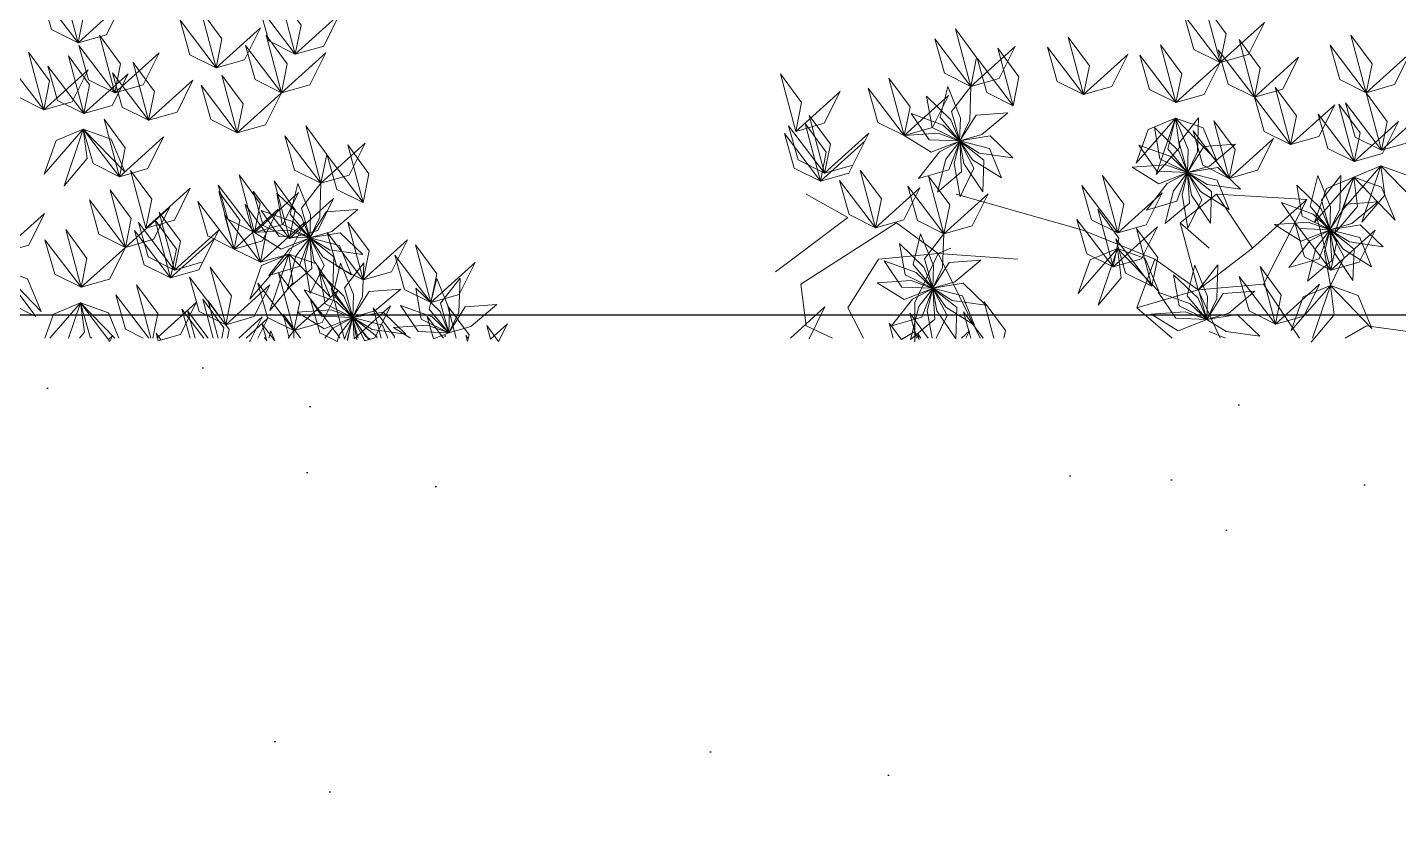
# Model space of a CAD drawing. Header units: inches. Extents: x 4350 to 28384, y -6772 to 993.
# Drawn here: x 15298.2 to 15436.1, y -3622.4 to -3541.9 of the extents above; entities that cross this region are included whole.
import ezdxf

# ---------------------------------------------------------------- set-up
doc = ezdxf.new("R2010")
doc.units = ezdxf.units.IN
doc.header["$MEASUREMENT"] = 0
doc.layers.add('ARREDAMENTO', color=2, linetype='Continuous', lineweight=18)
doc.layers.add('ARREDI_attrezzature', color=7, linetype='Continuous')

# ---------------------------------------------------------------- blocks, each defined once
blk = doc.blocks.new('chioma jacaranda')
at = {"layer": 'ARREDAMENTO'}
for p, q in [((14437.89, -3556.36), (14442.07, -3558.72)), ((14452.98, -3556.36), (14465.7, -3559.99)), ((14475.51, -3559.26), (14479.15, -3556.36)), ((14479.15, -3556.36), (14482.78, -3561.81)), ((14488.24, -3556.9), (14479.15, -3556.36)), ((14482.78, -3561.81), (14488.24, -3556.9)), ((14483.87, -3565.44), (14488.24, -3556.9)), ((14442.07, -3558.72), (14434.8, -3564.17)), ((14446.98, -3559.26), (14437.35, -3565.44)), ((14446.98, -3559.26), (14451.16, -3562.35)), ((14446.98, -3559.26), (14446.98, -3559.26)), ((14475.51, -3559.26), (14477.33, -3565.99)), ((14478.42, -3561.81), (14475.51, -3559.26)), ((14465.7, -3559.99), (14472.97, -3562.9)), ((14451.16, -3562.35), (14445.16, -3562.9)), ((14448.8, -3567.26), (14451.16, -3562.35)), ((14451.16, -3562.35), (14452.43, -3561.81)), ((14455.4, -3570.84), (14451.16, -3562.35)), ((14451.16, -3562.35), (14459.16, -3562.9)), ((14477.33, -3565.99), (14482.78, -3561.81)), ((14445.16, -3562.9), (14442.07, -3567.81)), ((14472.97, -3562.9), (14471.15, -3567.81)), ((14472.97, -3562.9), (14477.33, -3565.99)), ((14437.35, -3565.44), (14437.89, -3569.62)), ((14477.33, -3565.99), (14471.15, -3567.81)), ((14483.87, -3565.44), (14477.33, -3565.99)), ((14477.33, -3565.99), (14479.54, -3570.84)), ((14487.51, -3570.84), (14483.87, -3565.44)), ((14442.07, -3567.81), (14443.64, -3570.84)), ((14448.8, -3570.17), (14448.8, -3567.26)), ((14471.15, -3567.81), (14474.71, -3570.84)), ((14437.89, -3569.62), (14440.54, -3570.84)), ((14447.46, -3570.98), (14448.8, -3570.17)), ((14448.8, -3570.17), (14448.8, -3571.2)), ((14449.24, -3570.98), (14448.8, -3570.17)), ((14478.42, -3570.17), (14480.05, -3570.84)), ((14492.09, -3570.84), (14494.23, -3569.62)), ((14494.23, -3569.62), (14498.41, -3570.17))]:
    blk.add_line(p, q, dxfattribs=at)
at = {"layer": 'ARREDAMENTO', "lineweight": 0}
for points in [[(14364.64, -3541.14), (14365.22, -3538.23), (14363.09, -3535.34), (14364.64, -3541.14)], [(14364.64, -3541.14), (14361.98, -3539.82), (14361.01, -3536.36), (14364.64, -3541.14)], [(14364.64, -3541.14), (14367.49, -3540.33), (14369.09, -3537.12), (14364.64, -3541.14)], [(14386.5, -3542.28), (14383.85, -3540.96), (14382.87, -3537.51), (14386.5, -3542.28)], [(14386.5, -3542.28), (14383.85, -3540.96), (14382.87, -3537.51), (14386.5, -3542.28)], [(14386.5, -3542.28), (14387.09, -3539.37), (14384.96, -3536.48), (14386.5, -3542.28)], [(14386.5, -3542.28), (14387.09, -3539.37), (14384.96, -3536.48), (14386.5, -3542.28)], [(14479.53, -3543.13), (14480.12, -3540.23), (14477.99, -3537.34), (14479.53, -3543.13)], [(14378.53, -3543.66), (14375.88, -3542.34), (14374.9, -3538.88), (14378.53, -3543.66)], [(14378.53, -3543.66), (14379.11, -3540.75), (14376.99, -3537.86), (14378.53, -3543.66)], [(14386.5, -3542.28), (14389.36, -3541.47), (14390.95, -3538.26), (14386.5, -3542.28)], [(14386.5, -3542.28), (14389.36, -3541.47), (14390.95, -3538.26), (14386.5, -3542.28)], [(14479.53, -3543.13), (14476.88, -3541.81), (14475.9, -3538.36), (14479.53, -3543.13)], [(14368.34, -3546.18), (14368.93, -3543.27), (14366.8, -3540.38), (14368.34, -3546.18)], [(14378.53, -3543.66), (14381.38, -3542.85), (14382.98, -3539.64), (14378.53, -3543.66)], [(14385.11, -3546.18), (14385.69, -3543.27), (14383.56, -3540.38), (14385.11, -3546.18)], [(14454.45, -3545.53), (14455.03, -3542.62), (14452.91, -3539.73), (14454.45, -3545.53)], [(14479.53, -3543.13), (14482.39, -3542.33), (14483.98, -3539.11), (14479.53, -3543.13)], [(14494.21, -3546.16), (14494.8, -3543.25), (14492.67, -3540.36), (14494.21, -3546.16)], [(14368.34, -3546.18), (14365.69, -3544.86), (14364.71, -3541.41), (14368.34, -3546.18)], [(14385.11, -3546.18), (14382.45, -3544.85), (14381.48, -3541.4), (14385.11, -3546.18)], [(14454.45, -3545.53), (14451.8, -3544.21), (14450.82, -3540.76), (14454.45, -3545.53)], [(14454.45, -3545.53), (14457.3, -3544.72), (14458.9, -3541.51), (14454.45, -3545.53)], [(14458.7, -3547.47), (14459.28, -3544.57), (14457.16, -3541.68), (14458.7, -3547.47)], [(14465.78, -3546.35), (14463.13, -3545.03), (14462.15, -3541.58), (14465.78, -3546.35)], [(14465.78, -3546.35), (14466.37, -3543.45), (14464.24, -3540.56), (14465.78, -3546.35)], [(14475.08, -3547.15), (14475.67, -3544.25), (14473.54, -3541.36), (14475.08, -3547.15)], [(14482.97, -3546.61), (14483.56, -3543.71), (14481.43, -3540.82), (14482.97, -3546.61)], [(14494.21, -3546.16), (14491.56, -3544.83), (14490.58, -3541.38), (14494.21, -3546.16)], [(14361.19, -3547.88), (14358.54, -3546.56), (14357.56, -3543.11), (14361.19, -3547.88)], [(14361.19, -3547.88), (14361.78, -3544.97), (14359.65, -3542.08), (14361.19, -3547.88)], [(14365.22, -3548.27), (14365.81, -3545.36), (14363.68, -3542.47), (14365.22, -3548.27)], [(14368.34, -3546.18), (14371.2, -3545.37), (14372.8, -3542.16), (14368.34, -3546.18)], [(14371.74, -3548.93), (14372.33, -3546.03), (14370.2, -3543.14), (14371.74, -3548.93)], [(14385.11, -3546.18), (14387.96, -3545.37), (14389.56, -3542.16), (14385.11, -3546.18)], [(14458.7, -3547.47), (14456.04, -3546.15), (14455.07, -3542.7), (14458.7, -3547.47)], [(14465.78, -3546.35), (14468.64, -3545.55), (14470.24, -3542.33), (14465.78, -3546.35)], [(14475.08, -3547.15), (14472.43, -3545.83), (14471.45, -3542.38), (14475.08, -3547.15)], [(14475.08, -3547.15), (14477.93, -3546.34), (14479.53, -3543.13), (14475.08, -3547.15)], [(14482.97, -3546.61), (14480.32, -3545.29), (14479.34, -3541.84), (14482.97, -3546.61)], [(14482.97, -3546.61), (14485.82, -3545.81), (14487.42, -3542.59), (14482.97, -3546.61)], [(14494.21, -3546.16), (14497.06, -3545.35), (14498.66, -3542.14), (14494.21, -3546.16)], [(14361.19, -3547.88), (14364.05, -3547.07), (14365.65, -3543.86), (14361.19, -3547.88)], [(14365.22, -3548.27), (14362.57, -3546.95), (14361.59, -3543.5), (14365.22, -3548.27)], [(14365.22, -3548.27), (14368.08, -3547.46), (14369.68, -3544.25), (14365.22, -3548.27)], [(14371.74, -3548.93), (14369.09, -3547.61), (14368.11, -3544.16), (14371.74, -3548.93)], [(14380.65, -3550.19), (14381.24, -3547.29), (14379.11, -3544.4), (14380.65, -3550.19)], [(14436.85, -3550.05), (14437.43, -3547.14), (14435.3, -3544.25), (14436.85, -3550.05)], [(14371.74, -3548.93), (14374.6, -3548.13), (14376.2, -3544.91), (14371.74, -3548.93)], [(14380.65, -3550.19), (14378, -3548.87), (14377.02, -3545.42), (14380.65, -3550.19)], [(14447.75, -3550.48), (14445.1, -3549.16), (14444.12, -3545.71), (14447.75, -3550.48)], [(14447.75, -3550.48), (14448.34, -3547.58), (14446.21, -3544.69), (14447.75, -3550.48)], [(14452.12, -3545.55), (14453.4, -3548.71), (14453.32, -3551.02), (14451.36, -3548.64), (14452.12, -3545.55)], [(14454.45, -3545.53), (14454.33, -3548.94), (14453.33, -3551.01), (14452.5, -3548.04), (14454.45, -3545.53)], [(14486.6, -3551.39), (14487.19, -3548.48), (14485.06, -3545.59), (14486.6, -3551.39)], [(14380.65, -3550.19), (14383.51, -3549.39), (14385.11, -3546.18), (14380.65, -3550.19)], [(14436.85, -3550.05), (14439.7, -3549.24), (14441.3, -3546.03), (14436.85, -3550.05)], [(14447.75, -3550.48), (14450.6, -3549.67), (14452.2, -3546.46), (14447.75, -3550.48)], [(14450, -3546.51), (14452.45, -3548.88), (14453.32, -3551.02), (14450.56, -3549.65), (14450, -3546.51)], [(14486.6, -3551.39), (14483.95, -3550.07), (14482.97, -3546.61), (14486.6, -3551.39)], [(14495.75, -3551.95), (14493.1, -3550.63), (14492.12, -3547.18), (14495.75, -3551.95)], [(14495.75, -3551.95), (14496.34, -3549.05), (14494.21, -3546.16), (14495.75, -3551.95)], [(14439.73, -3554.25), (14440.32, -3551.35), (14438.19, -3548.46), (14439.73, -3554.25)], [(14448.45, -3548.26), (14451.66, -3549.43), (14453.32, -3551.02), (14450.24, -3550.89), (14448.45, -3548.26)], [(14458.16, -3548.18), (14455.55, -3550.37), (14453.33, -3551.01), (14454.99, -3548.41), (14458.16, -3548.18)], [(14486.6, -3551.39), (14489.45, -3550.58), (14491.05, -3547.37), (14486.6, -3551.39)], [(14493.02, -3553.09), (14490.36, -3551.77), (14489.39, -3548.32), (14493.02, -3553.09)], [(14493.02, -3553.09), (14493.6, -3550.19), (14491.47, -3547.3), (14493.02, -3553.09)], [(14495.75, -3551.95), (14498.61, -3551.14), (14500.2, -3547.93), (14495.75, -3551.95)], [(14365.17, -3549.84), (14362.43, -3550.98), (14361.23, -3554.36), (14365.17, -3549.84)], [(14365.17, -3549.84), (14365.56, -3552.78), (14363.24, -3555.52), (14365.17, -3549.84)], [(14368.8, -3554.61), (14366.15, -3553.29), (14365.17, -3549.84), (14368.8, -3554.61)], [(14365.17, -3549.84), (14367.96, -3550.83), (14369.34, -3554.14), (14365.17, -3549.84)], [(14368.8, -3554.61), (14366.15, -3553.29), (14365.17, -3549.84), (14368.8, -3554.61)], [(14368.8, -3554.61), (14369.39, -3551.7), (14367.26, -3548.81), (14368.8, -3554.61)], [(14389.08, -3555.27), (14389.66, -3552.37), (14387.54, -3549.48), (14389.08, -3555.27)], [(14439.73, -3554.25), (14437.08, -3552.93), (14436.1, -3549.48), (14439.73, -3554.25)], [(14439.33, -3555.06), (14439.91, -3552.15), (14437.78, -3549.26), (14439.33, -3555.06)], [(14475.03, -3548.72), (14472.29, -3549.86), (14471.09, -3553.24), (14475.03, -3548.72)], [(14472.91, -3549.68), (14475.36, -3552.05), (14476.23, -3554.19), (14473.47, -3552.82), (14472.91, -3549.68)], [(14475.03, -3548.72), (14475.42, -3551.66), (14473.1, -3554.4), (14475.03, -3548.72)], [(14475.03, -3548.72), (14476.31, -3551.88), (14476.23, -3554.18), (14474.27, -3551.81), (14475.03, -3548.72)], [(14475.03, -3548.72), (14477.82, -3549.71), (14479.2, -3553.03), (14475.03, -3548.72)], [(14477.36, -3548.7), (14477.24, -3552.11), (14476.24, -3554.18), (14475.41, -3551.21), (14477.36, -3548.7)], [(14480.44, -3554.78), (14477.78, -3553.46), (14476.8, -3550), (14480.44, -3554.78)], [(14480.44, -3554.78), (14481.02, -3551.87), (14478.89, -3548.98), (14480.44, -3554.78)], [(14493.02, -3553.09), (14495.87, -3552.29), (14497.47, -3549.07), (14493.02, -3553.09)], [(14368.8, -3554.61), (14371.65, -3553.8), (14373.25, -3550.59), (14368.8, -3554.61)], [(14389.08, -3555.27), (14386.42, -3553.95), (14385.45, -3550.5), (14389.08, -3555.27)], [(14389.08, -3555.27), (14391.93, -3554.47), (14393.53, -3551.25), (14389.08, -3555.27)], [(14393.33, -3557.22), (14393.91, -3554.31), (14391.78, -3551.42), (14393.33, -3557.22)], [(14439.33, -3555.06), (14436.67, -3553.74), (14435.69, -3550.28), (14439.33, -3555.06)], [(14439.33, -3555.06), (14442.18, -3554.25), (14443.78, -3551.04), (14439.33, -3555.06)], [(14439.73, -3554.25), (14442.58, -3553.45), (14444.18, -3550.23), (14439.73, -3554.25)], [(14447.75, -3550.48), (14451.15, -3550.24), (14453.32, -3551.03), (14450.45, -3552.16), (14447.75, -3550.48)], [(14449.19, -3554.81), (14451.29, -3552.12), (14453.33, -3551.03), (14452.25, -3553.92), (14449.19, -3554.81)], [(14451.09, -3556.16), (14451.92, -3552.85), (14453.33, -3551.03), (14453.52, -3554.11), (14451.09, -3556.16)], [(14453.37, -3556.63), (14452.78, -3553.27), (14453.33, -3551.03), (14454.76, -3553.76), (14453.37, -3556.63)], [(14458.67, -3552.71), (14455.3, -3552.24), (14453.34, -3551.02), (14456.38, -3550.51), (14458.67, -3552.71)], [(14457.52, -3554.74), (14454.63, -3552.93), (14453.34, -3551.02), (14456.33, -3551.79), (14457.52, -3554.74)], [(14455.65, -3556.12), (14453.74, -3553.3), (14453.34, -3551.03), (14455.75, -3552.94), (14455.65, -3556.12)], [(14471.36, -3551.43), (14474.56, -3552.59), (14476.23, -3554.19), (14473.15, -3554.06), (14471.36, -3551.43)], [(14481.07, -3551.35), (14478.46, -3553.54), (14476.24, -3554.18), (14477.9, -3551.58), (14481.07, -3551.35)], [(14480.44, -3554.78), (14483.29, -3553.97), (14484.89, -3550.76), (14480.44, -3554.78)], [(14393.33, -3557.22), (14390.67, -3555.9), (14389.69, -3552.44), (14393.33, -3557.22)], [(14371.47, -3559.79), (14372.06, -3556.89), (14369.93, -3554), (14371.47, -3559.79)], [(14444.87, -3559.75), (14445.45, -3556.85), (14443.33, -3553.96), (14444.87, -3559.75)], [(14470.66, -3553.65), (14474.06, -3553.41), (14476.23, -3554.19), (14473.36, -3555.33), (14470.66, -3553.65)], [(14481.58, -3555.88), (14478.21, -3555.41), (14476.25, -3554.19), (14479.29, -3553.68), (14481.58, -3555.88)], [(14495.7, -3553.52), (14492.96, -3554.66), (14491.76, -3558.04), (14495.7, -3553.52)], [(14495.7, -3553.52), (14496.09, -3556.46), (14493.77, -3559.2), (14495.7, -3553.52)], [(14495.7, -3553.52), (14498.49, -3554.51), (14499.87, -3557.83), (14495.7, -3553.52)], [(14382.38, -3560.22), (14379.72, -3558.9), (14378.75, -3555.45), (14382.38, -3560.22)], [(14382.38, -3560.22), (14382.96, -3557.32), (14380.84, -3554.43), (14382.38, -3560.22)], [(14385.9, -3560.83), (14386.48, -3557.93), (14384.36, -3555.04), (14385.9, -3560.83)], [(14386.75, -3555.29), (14388.02, -3558.45), (14387.95, -3560.76), (14385.99, -3558.38), (14386.75, -3555.29)], [(14389.08, -3555.27), (14388.96, -3558.68), (14387.95, -3560.76), (14387.13, -3557.79), (14389.08, -3555.27)], [(14444.87, -3559.75), (14442.21, -3558.43), (14441.24, -3554.98), (14444.87, -3559.75)], [(14451.73, -3560.35), (14452.32, -3557.44), (14450.19, -3554.55), (14451.73, -3560.35)], [(14469.24, -3560.27), (14466.59, -3558.95), (14465.61, -3555.5), (14469.24, -3560.27)], [(14469.24, -3560.27), (14469.82, -3557.37), (14467.7, -3554.48), (14469.24, -3560.27)], [(14472.1, -3557.98), (14474.2, -3555.29), (14476.24, -3554.2), (14475.16, -3557.09), (14472.1, -3557.98)], [(14474, -3559.33), (14474.83, -3556.02), (14476.24, -3554.2), (14476.43, -3557.28), (14474, -3559.33)], [(14476.28, -3559.8), (14475.69, -3556.44), (14476.24, -3554.2), (14477.67, -3556.93), (14476.28, -3559.8)], [(14480.43, -3557.91), (14477.54, -3556.1), (14476.25, -3554.19), (14479.23, -3554.96), (14480.43, -3557.91)], [(14478.56, -3559.29), (14476.65, -3556.47), (14476.25, -3554.2), (14478.66, -3556.11), (14478.56, -3559.29)], [(14487.23, -3555.46), (14489.68, -3557.83), (14490.55, -3559.96), (14487.79, -3558.59), (14487.23, -3555.46)], [(14489.35, -3554.5), (14490.63, -3557.66), (14490.56, -3559.96), (14488.59, -3557.59), (14489.35, -3554.5)], [(14492.96, -3554.66), (14490.23, -3555.8), (14489.02, -3559.18), (14492.96, -3554.66)], [(14491.68, -3554.48), (14491.56, -3557.88), (14490.56, -3559.96), (14489.73, -3556.99), (14491.68, -3554.48)], [(14492.96, -3554.66), (14493.35, -3557.6), (14491.04, -3560.34), (14492.96, -3554.66)], [(14492.96, -3554.66), (14495.76, -3555.65), (14497.14, -3558.97), (14492.96, -3554.66)], [(14369.41, -3561.72), (14366.75, -3560.4), (14365.78, -3556.94), (14369.41, -3561.72)], [(14369.41, -3561.72), (14369.99, -3558.81), (14367.87, -3555.92), (14369.41, -3561.72)], [(14371.47, -3559.79), (14374.33, -3558.99), (14375.93, -3555.77), (14371.47, -3559.79)], [(14380.34, -3561.89), (14380.93, -3558.98), (14378.8, -3556.09), (14380.34, -3561.89)], [(14385.9, -3560.83), (14383.25, -3559.51), (14382.27, -3556.06), (14385.9, -3560.83)], [(14382.38, -3560.22), (14385.23, -3559.42), (14386.83, -3556.21), (14382.38, -3560.22)], [(14384.63, -3556.26), (14387.08, -3558.63), (14387.95, -3560.76), (14385.19, -3559.39), (14384.63, -3556.26)], [(14385.9, -3560.83), (14388.75, -3560.03), (14390.35, -3556.81), (14385.9, -3560.83)], [(14444.87, -3559.75), (14447.72, -3558.95), (14449.32, -3555.73), (14444.87, -3559.75)], [(14451.73, -3560.35), (14449.08, -3559.03), (14448.1, -3555.58), (14451.73, -3560.35)], [(14451.73, -3560.35), (14454.59, -3559.54), (14456.19, -3556.33), (14451.73, -3560.35)], [(14469.24, -3560.27), (14472.09, -3559.47), (14473.69, -3556.25), (14469.24, -3560.27)], [(14356.83, -3562.32), (14359.68, -3561.51), (14361.28, -3558.3), (14356.83, -3562.32)], [(14369.41, -3561.72), (14372.26, -3560.91), (14373.86, -3557.7), (14369.41, -3561.72)], [(14374.36, -3564), (14374.94, -3561.09), (14372.82, -3558.2), (14374.36, -3564)], [(14380.34, -3561.89), (14377.69, -3560.56), (14376.71, -3557.11), (14380.34, -3561.89)], [(14380.34, -3561.89), (14383.19, -3561.08), (14384.79, -3557.87), (14380.34, -3561.89)], [(14383, -3563.21), (14383.58, -3560.3), (14381.45, -3557.41), (14383, -3563.21)], [(14383.08, -3558), (14386.28, -3559.17), (14387.95, -3560.76), (14384.87, -3560.64), (14383.08, -3558)], [(14392.79, -3557.92), (14390.18, -3560.11), (14387.96, -3560.76), (14389.61, -3558.15), (14392.79, -3557.92)], [(14468.75, -3563.69), (14469.34, -3560.78), (14467.21, -3557.89), (14468.75, -3563.69)], [(14485.69, -3557.21), (14488.89, -3558.37), (14490.55, -3559.97), (14487.47, -3559.84), (14485.69, -3557.21)], [(14490.66, -3564.01), (14491.25, -3561.1), (14489.12, -3558.21), (14490.66, -3564.01)], [(14495.39, -3557.13), (14492.78, -3559.32), (14490.57, -3559.96), (14492.22, -3557.36), (14495.39, -3557.13)], [(14374.36, -3564), (14371.71, -3562.67), (14370.73, -3559.22), (14374.36, -3564)], [(14373.95, -3564.8), (14374.54, -3561.89), (14372.41, -3559), (14373.95, -3564.8)], [(14383, -3563.21), (14380.34, -3561.89), (14379.36, -3558.43), (14383, -3563.21)], [(14383, -3563.21), (14385.85, -3562.4), (14387.45, -3559.19), (14383, -3563.21)], [(14393.33, -3564.98), (14393.92, -3562.07), (14391.79, -3559.18), (14393.33, -3564.98)], [(14468.75, -3563.69), (14466.1, -3562.37), (14465.12, -3558.91), (14468.75, -3563.69)], [(14468.75, -3563.69), (14471.61, -3562.88), (14473.21, -3559.67), (14468.75, -3563.69)], [(14484.98, -3559.43), (14488.38, -3559.19), (14490.55, -3559.97), (14487.69, -3561.11), (14484.98, -3559.43)], [(14490.66, -3564.01), (14488.01, -3562.69), (14487.03, -3559.23), (14490.66, -3564.01)], [(14495.91, -3561.66), (14492.53, -3561.18), (14490.57, -3559.97), (14493.61, -3559.45), (14495.91, -3561.66)], [(14364.96, -3565.74), (14362.3, -3564.41), (14361.32, -3560.96), (14364.96, -3565.74)], [(14364.96, -3565.74), (14365.54, -3562.83), (14363.41, -3559.94), (14364.96, -3565.74)], [(14373.95, -3564.8), (14371.3, -3563.48), (14370.32, -3560.03), (14373.95, -3564.8)], [(14373.95, -3564.8), (14376.81, -3563.99), (14378.41, -3560.78), (14373.95, -3564.8)], [(14374.36, -3564), (14377.21, -3563.19), (14378.81, -3559.98), (14374.36, -3564)], [(14382.38, -3560.22), (14385.78, -3559.99), (14387.95, -3560.77), (14385.08, -3561.9), (14382.38, -3560.22)], [(14383.82, -3564.55), (14385.92, -3561.86), (14387.95, -3560.77), (14386.88, -3563.66), (14383.82, -3564.55)], [(14385.72, -3565.9), (14386.54, -3562.6), (14387.96, -3560.77), (14388.15, -3563.85), (14385.72, -3565.9)], [(14388, -3566.37), (14387.41, -3563.01), (14387.96, -3560.77), (14389.39, -3563.51), (14388, -3566.37)], [(14390.28, -3565.87), (14388.37, -3563.04), (14387.96, -3560.77), (14390.38, -3562.69), (14390.28, -3565.87)], [(14393.3, -3562.45), (14389.93, -3561.98), (14387.97, -3560.76), (14391.01, -3560.25), (14393.3, -3562.45)], [(14392.15, -3564.48), (14389.26, -3562.68), (14387.97, -3560.77), (14390.95, -3561.53), (14392.15, -3564.48)], [(14393.33, -3564.98), (14390.68, -3563.66), (14389.7, -3560.21), (14393.33, -3564.98)], [(14393.33, -3564.98), (14396.19, -3564.17), (14397.79, -3560.96), (14393.33, -3564.98)], [(14449.4, -3560.37), (14450.68, -3563.53), (14450.61, -3565.83), (14448.64, -3563.46), (14449.4, -3560.37)], [(14451.73, -3560.35), (14451.61, -3563.76), (14450.61, -3565.83), (14449.78, -3562.86), (14451.73, -3560.35)], [(14472.66, -3565.63), (14470.01, -3564.31), (14469.03, -3560.86), (14472.66, -3565.63)], [(14472.66, -3565.63), (14473.25, -3562.73), (14471.12, -3559.84), (14472.66, -3565.63)], [(14486.43, -3563.75), (14488.53, -3561.07), (14490.56, -3559.98), (14489.48, -3562.87), (14486.43, -3563.75)], [(14488.32, -3565.11), (14489.15, -3561.8), (14490.56, -3559.98), (14490.76, -3563.06), (14488.32, -3565.11)], [(14490.61, -3565.57), (14490.02, -3562.22), (14490.57, -3559.98), (14492, -3562.71), (14490.61, -3565.57)], [(14494.76, -3563.69), (14491.87, -3561.88), (14490.57, -3559.97), (14493.56, -3560.74), (14494.76, -3563.69)], [(14492.88, -3565.07), (14490.98, -3562.24), (14490.57, -3559.97), (14492.99, -3561.89), (14492.88, -3565.07)], [(14490.66, -3564.01), (14493.51, -3563.2), (14495.11, -3559.99), (14490.66, -3564.01)], [(14364.96, -3565.74), (14367.81, -3564.93), (14369.41, -3561.72), (14364.96, -3565.74)], [(14385.85, -3562.4), (14383.11, -3563.54), (14381.91, -3566.92), (14385.85, -3562.4)], [(14385.85, -3562.4), (14386.24, -3565.34), (14383.92, -3568.08), (14385.85, -3562.4)], [(14385.85, -3562.4), (14388.64, -3563.39), (14390.02, -3566.71), (14385.85, -3562.4)], [(14400.13, -3567.28), (14400.72, -3564.37), (14398.59, -3561.48), (14400.13, -3567.28)], [(14447.28, -3561.33), (14449.73, -3563.7), (14450.6, -3565.84), (14447.84, -3564.47), (14447.28, -3561.33)], [(14469.19, -3561.84), (14466.45, -3562.98), (14465.25, -3566.36), (14469.19, -3561.84)], [(14469.19, -3561.84), (14469.58, -3564.78), (14467.26, -3567.52), (14469.19, -3561.84)], [(14469.19, -3561.84), (14471.98, -3562.84), (14473.36, -3566.15), (14469.19, -3561.84)], [(14379.5, -3569.5), (14380.08, -3566.59), (14377.95, -3563.7), (14379.5, -3569.5)], [(14391.06, -3563.3), (14392.34, -3566.46), (14392.27, -3568.76), (14390.3, -3566.39), (14391.06, -3563.3)], [(14393.39, -3563.28), (14393.27, -3566.68), (14392.27, -3568.76), (14391.44, -3565.79), (14393.39, -3563.28)], [(14400.13, -3567.28), (14397.48, -3565.96), (14396.5, -3562.51), (14400.13, -3567.28)], [(14400.13, -3567.28), (14402.99, -3566.47), (14404.59, -3563.26), (14400.13, -3567.28)], [(14445.74, -3563.08), (14448.94, -3564.24), (14450.6, -3565.84), (14447.52, -3565.71), (14445.74, -3563.08)], [(14455.44, -3563), (14452.83, -3565.19), (14450.62, -3565.83), (14452.27, -3563.23), (14455.44, -3563)], [(14476.97, -3563.51), (14478.24, -3566.67), (14478.17, -3568.98), (14476.2, -3566.6), (14476.97, -3563.51)], [(14479.3, -3563.49), (14479.18, -3566.9), (14478.17, -3568.97), (14477.34, -3566), (14479.3, -3563.49)], [(14485.08, -3569.44), (14485.67, -3566.53), (14483.54, -3563.64), (14485.08, -3569.44)], [(14360.41, -3568.66), (14357.75, -3567.34), (14356.78, -3563.89), (14360.41, -3568.66)], [(14356.78, -3563.89), (14359.57, -3564.88), (14360.95, -3568.19), (14356.78, -3563.89)], [(14379.5, -3569.5), (14376.84, -3568.17), (14375.87, -3564.72), (14379.5, -3569.5)], [(14386.36, -3570.09), (14386.95, -3567.19), (14384.82, -3564.3), (14386.36, -3570.09)], [(14388.94, -3564.26), (14391.39, -3566.63), (14392.26, -3568.77), (14389.5, -3567.39), (14388.94, -3564.26)], [(14400.73, -3564.85), (14402.01, -3568.01), (14401.94, -3570.31), (14399.97, -3567.94), (14400.73, -3564.85)], [(14403.07, -3564.83), (14402.95, -3568.23), (14401.94, -3570.31), (14401.11, -3567.34), (14403.07, -3564.83)], [(14445.03, -3565.3), (14448.43, -3565.06), (14450.6, -3565.85), (14447.74, -3566.98), (14445.03, -3565.3)], [(14474.84, -3564.48), (14477.3, -3566.84), (14478.17, -3568.98), (14475.4, -3567.61), (14474.84, -3564.48)], [(14485.08, -3569.44), (14482.43, -3568.11), (14481.45, -3564.66), (14485.08, -3569.44)], [(14371.19, -3570.84), (14369.43, -3569.96), (14368.45, -3566.51), (14371.75, -3570.84)], [(14372.18, -3570.84), (14372.67, -3568.38), (14370.54, -3565.49), (14371.97, -3570.84)], [(14379.5, -3569.5), (14382.35, -3568.69), (14383.95, -3565.48), (14379.5, -3569.5)], [(14386.36, -3570.09), (14383.71, -3568.77), (14382.73, -3565.32), (14386.36, -3570.09)], [(14386.36, -3570.09), (14389.21, -3569.29), (14390.81, -3566.07), (14386.36, -3570.09)], [(14387.4, -3566.01), (14390.6, -3567.17), (14392.26, -3568.77), (14389.18, -3568.64), (14387.4, -3566.01)], [(14391.74, -3571.1), (14392.22, -3568.73), (14390.09, -3565.84), (14391.45, -3570.97)], [(14397.1, -3565.93), (14394.49, -3568.12), (14392.28, -3568.76), (14393.93, -3566.16), (14397.1, -3565.93)], [(14398.61, -3565.81), (14401.07, -3568.18), (14401.94, -3570.32), (14399.17, -3568.94), (14398.61, -3565.81)], [(14446.48, -3569.63), (14448.58, -3566.94), (14450.61, -3565.85), (14449.53, -3568.74), (14446.48, -3569.63)], [(14448.37, -3570.98), (14449.2, -3567.67), (14450.61, -3565.85), (14450.81, -3568.93), (14448.37, -3570.98)], [(14450.55, -3570.84), (14450.07, -3568.09), (14450.62, -3565.85), (14452.05, -3568.58), (14450.95, -3570.84)], [(14455.96, -3567.53), (14452.58, -3567.06), (14450.62, -3565.84), (14453.66, -3565.33), (14455.96, -3567.53)], [(14454.81, -3569.56), (14451.92, -3567.75), (14450.62, -3565.84), (14453.61, -3566.61), (14454.81, -3569.56)], [(14452.93, -3570.94), (14451.03, -3568.12), (14450.62, -3565.85), (14453.04, -3567.76), (14452.93, -3570.94)], [(14473.3, -3566.22), (14476.5, -3567.39), (14478.17, -3568.98), (14475.08, -3568.85), (14473.3, -3566.22)], [(14483.01, -3566.14), (14480.4, -3568.33), (14478.18, -3568.98), (14479.83, -3566.37), (14483.01, -3566.14)], [(14485.08, -3569.44), (14487.93, -3568.63), (14489.53, -3565.42), (14485.08, -3569.44)], [(14490.61, -3565.57), (14487.87, -3566.71), (14486.67, -3570.09), (14490.61, -3565.57)], [(14490.61, -3565.57), (14491, -3568.51), (14488.68, -3571.25)], [(14488.82, -3570.84), (14490.61, -3565.57)], [(14490.61, -3565.57), (14493.4, -3566.57), (14494.78, -3569.88), (14490.61, -3565.57)], [(14364.9, -3567.3), (14362.17, -3568.44), (14361.31, -3570.84)], [(14361.82, -3570.84), (14364.9, -3567.3)], [(14363.7, -3570.84), (14364.9, -3567.3)], [(14364.9, -3567.3), (14365.29, -3570.24), (14364.79, -3570.84)], [(14366.04, -3570.84), (14365.88, -3570.76), (14364.9, -3567.3), (14367.85, -3571.18)], [(14364.9, -3567.3), (14367.7, -3568.3), (14368.75, -3570.84)], [(14368.33, -3570.84), (14364.9, -3567.3)], [(14372.69, -3571.11), (14374.94, -3570.48), (14376.54, -3567.27), (14372.58, -3570.84)], [(14375.92, -3570.84), (14375.1, -3567.95), (14377.3, -3570.84)], [(14379.11, -3570.84), (14379.32, -3569.82), (14377.19, -3566.93), (14378.23, -3570.84)], [(14379.68, -3570.84), (14379.86, -3569.98), (14377.73, -3567.09), (14378.73, -3570.84)], [(14390.71, -3571.18), (14388.98, -3570.32), (14388, -3566.87), (14391.02, -3570.84)], [(14393.5, -3571.11), (14394.49, -3570.83), (14396.08, -3567.62), (14392.41, -3570.94)], [(14396.43, -3570.84), (14396.47, -3570.68), (14394.34, -3567.79), (14395.15, -3570.84)], [(14397.07, -3567.56), (14400.27, -3568.72), (14401.94, -3570.32), (14398.85, -3570.19), (14397.07, -3567.56)], [(14403.83, -3571.2), (14403.97, -3570.52), (14401.84, -3567.63), (14402.69, -3570.84)], [(14406.78, -3567.48), (14404.16, -3569.67), (14401.95, -3570.31), (14403.6, -3567.71), (14406.78, -3567.48)], [(14438.17, -3570.92), (14439.76, -3567.71), (14436.3, -3570.84)], [(14457.76, -3570.84), (14457.92, -3570.08), (14455.79, -3567.19), (14456.76, -3570.84)], [(14376.41, -3570.84), (14375.64, -3568.11), (14377.72, -3570.84)], [(14381.97, -3571.14), (14383.18, -3568.7), (14380.82, -3570.84)], [(14382.74, -3570.84), (14383.72, -3568.86), (14381.54, -3570.84)], [(14387.02, -3570.84), (14385.26, -3568.43), (14385.89, -3570.84)], [(14386.69, -3568.23), (14390.09, -3567.99), (14392.26, -3568.77), (14389.4, -3569.91), (14386.69, -3568.23)], [(14389.48, -3570.84), (14390.24, -3569.87), (14392.27, -3568.78), (14391.45, -3570.97)], [(14390.71, -3571.18), (14390.86, -3570.6), (14392.27, -3568.78), (14392.41, -3570.94)], [(14391.74, -3571.1), (14391.73, -3571.02), (14392.28, -3568.78), (14393.5, -3571.11)], [(14392.82, -3570.84), (14392.25, -3568.81), (14393.91, -3570.99)], [(14397.62, -3570.46), (14394.24, -3569.98), (14392.28, -3568.77), (14395.32, -3568.25), (14397.62, -3570.46)], [(14394.03, -3570.96), (14393.58, -3570.68), (14392.28, -3568.77), (14395.27, -3569.54), (14395.8, -3570.84)], [(14392.69, -3571.04), (14392.28, -3568.77), (14394.7, -3570.69), (14394.69, -3570.84)], [(14400.4, -3570.93), (14399.75, -3568.66), (14401.41, -3570.84)], [(14446.64, -3570.84), (14446.22, -3569.35), (14447.46, -3570.98)], [(14450.16, -3570.84), (14448.31, -3568.33), (14448.98, -3570.84)], [(14454.45, -3570.84), (14453.7, -3568.21), (14455.7, -3570.84)], [(14472.6, -3568.44), (14476, -3568.21), (14478.17, -3568.99), (14475.3, -3570.12), (14472.6, -3568.44)], [(14483.52, -3570.67), (14480.14, -3570.2), (14478.18, -3568.98), (14481.23, -3568.47), (14483.52, -3570.67)], [(14367.85, -3571.18), (14368.14, -3570.59), (14367.71, -3570.99)], [(14372.98, -3571.03), (14372.49, -3570.36), (14372.69, -3571.11)], [(14383.64, -3571.14), (14383.17, -3569.46), (14384.44, -3571.14)], [(14383.85, -3570.84), (14384.03, -3570.11)], [(14384.03, -3570.11), (14384.44, -3571.14)], [(14385.78, -3570.84), (14386.36, -3570.09)], [(14386.36, -3570.09), (14386.34, -3570.84)], [(14396.37, -3569.78), (14399.77, -3569.54), (14401.94, -3570.32), (14400.4, -3570.93)], [(14398.07, -3570.84), (14396.37, -3569.78)], [(14403.83, -3571.2), (14403.66, -3570.6), (14403.89, -3570.9)], [(14406.94, -3571.2), (14405.75, -3569.58), (14406.12, -3570.96)], [(14406.94, -3571.2), (14407.83, -3569.41), (14406.12, -3570.96)], [(14449.42, -3570.84), (14449.07, -3570.37), (14449.24, -3570.98)], [(14453.94, -3570.84), (14454.31, -3570.11), (14453.5, -3570.84)], [(14381.91, -3571.08), (14381.97, -3571.14)], [(14381.93, -3571.21), (14381.91, -3571.08)], [(14383.64, -3571.14), (14383.39, -3570.79), (14383.4, -3570.84)], [(14448.8, -3571.2), (14448.76, -3571.15)]]:
    blk.add_lwpolyline(points, dxfattribs=at)

msp = doc.modelspace()

# ---------------------------------------------------------------- hatches: boundary and pattern name
at = {"layer": 'ARREDI_attrezzature'}
h = msp.add_hatch(dxfattribs=at)
h.set_pattern_fill('AR-SAND', color=256, scale=30)
h.paths.add_polyline_path([(17035.43, -3570.84), (16637.75, -3570.84), (16637.75, -4170.84), (17035.43, -4170.84)])
h.paths.add_polyline_path([(16637.75, -3570.84), (16447.77, -3570.84), (16447.77, -3785.84), (16637.75, -3785.84)])
h.paths.add_polyline_path([(16447.77, -3570.84), (16326.96, -3570.84), (16326.96, -3685.66), (16447.77, -3685.84)])
h.paths.add_polyline_path([(16326.96, -3570.84), (15991.28, -3570.84), (15991.28, -3635.84), (16124.43, -3769.71), (16124.86, -3766.1), (16132.88, -3767.95), (16130.99, -3775.37), (16134.77, -3775.83), (16135.24, -3771.2), (16139.01, -3772.13), (16140.9, -3767.03), (16145.62, -3769.81), (16142.32, -3776.76), (16146.09, -3778.62), (16147.98, -3774.44), (16158.36, -3777.69), (16156.47, -3782.33), (16162.14, -3780.47), (16167.18, -3785.84), (16177.74, -3785.84), (16178.31, -3778.91), (16176.77, -3779.08), (16180.54, -3767.49), (16198, -3765.64), (16196.11, -3772.13), (16194.7, -3779.08), (16194.22, -3778.81), (16194.22, -3782.79), (16190.45, -3781.86), (16190.45, -3785.84), (16203.65, -3785.84), (16202.72, -3791.13), (16206.97, -3788.82), (16206.97, -3792.52), (16202.25, -3792.99), (16204.4, -3799.75), (16204.82, -3800.33), (16211.94, -3798), (16211.68, -3797.16), (16215.93, -3796.7), (16211.94, -3798), (16213.1, -3801.8), (16217.35, -3800.87), (16206.49, -3805.04), (16209.32, -3811.53), (16199.56, -3825.73), (16206.02, -3818.02), (16214.99, -3808.75), (16224.9, -3799.48), (16240, -3788.82), (16250.38, -3781.86), (16259.82, -3776.3), (16269.72, -3769.81), (16279.16, -3764.71), (16291.5, -3758.92), (16291.43, -3758.68), (16299.93, -3754.97), (16299.45, -3755.19), (16299.45, -3755.44), (16303.23, -3754.05), (16302.28, -3763.32), (16298.51, -3777.69), (16294.26, -3768.88), (16291.5, -3758.92), (16279.16, -3764.71), (16269.72, -3769.81), (16259.82, -3776.3), (16250.38, -3781.86), (16244.44, -3785.84), (16326.96, -3785.84), (16326.96, -3685.84)])
h.paths.add_polyline_path([(16246.13, -3705.83), (16257.93, -3703.51), (16263.12, -3706.76), (16257.93, -3713.25), (16251.32, -3721.59), (16245.66, -3729.01), (16239.52, -3738.28), (16234.81, -3745.24), (16228.67, -3754.97), (16224.9, -3762.39), (16223.8, -3764.12), (16230.56, -3761.46), (16235.75, -3759.61), (16240.47, -3758.22), (16237.64, -3752.66), (16247.55, -3749.41), (16249.43, -3758.22), (16254.62, -3756.36), (16252.27, -3750.8), (16258.4, -3748.95), (16260.29, -3753.58), (16265.48, -3752.19), (16263.12, -3745.7), (16278.69, -3743.38), (16279.16, -3748.02), (16284.35, -3747.56), (16283.41, -3742.92), (16295.21, -3744.77), (16295.73, -3750.4), (16292.85, -3750.8), (16293.79, -3754.97), (16289.54, -3756.83), (16288.6, -3749.41), (16279.16, -3751.73), (16280.04, -3755.81), (16281.05, -3755.44), (16281.05, -3760.54), (16280.04, -3755.81), (16278.1, -3756.52), (16278.69, -3761.46), (16277.27, -3756.83), (16278.1, -3756.52), (16277.75, -3753.58), (16266.42, -3756.83), (16268.78, -3761), (16264.64, -3761.9), (16265.01, -3765.64), (16264.53, -3761.93), (16264.64, -3761.9), (16264.06, -3755.9), (16256.04, -3757.29), (16256.86, -3761.53), (16256.98, -3761.46), (16257.93, -3767.03), (16256.86, -3761.53), (16253.73, -3763.29), (16254.62, -3767.49), (16253.68, -3763.32), (16253.73, -3763.29), (16252.74, -3758.68), (16238.58, -3764.25), (16238.79, -3769.44), (16239.05, -3769.34), (16239.05, -3775.83), (16238.79, -3769.44), (16235.28, -3770.74), (16235.75, -3774.44), (16234.33, -3766.1), (16228.67, -3767.95), (16233.39, -3786.5), (16230.56, -3777.69), (16225.84, -3780.01), (16221.59, -3764.71), (16209.32, -3772.59), (16214.99, -3778.15), (16212.16, -3780.93), (16219.23, -3786.96), (16204.36, -3777.22), (16206.02, -3769.34), (16211.68, -3770.74), (16215.16, -3760.98), (16208.38, -3760.07), (16211.21, -3751.73), (16217.35, -3755.44), (16218.76, -3751.26), (16212.16, -3750.8), (16217.35, -3738.75), (16218.81, -3739.53), (16220.65, -3734.58), (16223.48, -3729.94), (16218.76, -3729.48), (16223.01, -3723.45), (16229.14, -3726.23), (16232.42, -3723.48), (16230.56, -3721.13), (16231.98, -3720.22), (16229.62, -3716.49), (16237.17, -3712.32), (16244.24, -3708.15), (16246.13, -3711.86)], flags=16)
h.paths.add_polyline_path([(16242.29, -3715.9), (16245.19, -3721.59), (16241.41, -3716.49)], flags=0)
h.paths.add_polyline_path([(16231.97, -3731.79), (16234.81, -3734.11), (16231.85, -3732.02)], flags=0)
h.paths.add_polyline_path([(15991.28, -3570.84), (15331.28, -3570.84), (15331.28, -3635.84), (15991.28, -3635.84)])
h.paths.add_polyline_path([(15331.28, -3570.84), (14846.4, -3570.84), (14846.4, -4170.84), (15331.28, -4170.84)])
h.paths.add_polyline_path([(15991.28, -3635.84), (15991.28, -3785.84), (16008.47, -3785.84), (16008.42, -3785.56), (16008.82, -3785.84), (16012.4, -3785.84), (16013.39, -3782.01), (16016.78, -3782.54), (16019.39, -3779.13), (16021.44, -3782.38), (16018.79, -3784.22), (16019.75, -3785.84), (16025.56, -3785.84), (16025.7, -3785.74), (16025.72, -3785.84), (16032.24, -3785.84), (16031.4, -3782.95), (16028.3, -3781.28), (16025.32, -3778.67), (16029.88, -3777.36), (16026.14, -3775.48), (16022.75, -3774.45), (16022.42, -3771.15), (16024.64, -3772.53), (16027.94, -3772.72), (16028.86, -3770.59), (16030.24, -3768.04), (16032.16, -3770.57), (16034.61, -3770.13), (16037.59, -3772.95), (16034.42, -3774.16), (16035.28, -3775.63), (16039.18, -3775.39), (16038.98, -3777.3), (16038.8, -3781.33), (16040.1, -3785.34), (16042.63, -3783.63), (16044.87, -3784.55), (16045.29, -3784.25), (16045.91, -3781.91), (16041.88, -3780.67), (16042.79, -3776.31), (16043.08, -3770.38), (16044.76, -3768.25), (16046.79, -3772.8), (16048.59, -3770.88), (16049.46, -3773.3), (16050.2, -3776.26), (16051.37, -3773.71), (16053.57, -3772.76), (16055.07, -3775.71), (16055.31, -3779.19), (16053.7, -3779.3), (16052.91, -3783.69), (16054.19, -3783.98), (16053.87, -3785.76), (16053.93, -3785.84), (16061.93, -3785.84), (16062.25, -3785.19), (16062.5, -3785.84), (16066.4, -3785.84), (16066.69, -3785.04), (16068.6, -3784.73), (16070.71, -3784.59), (16071.42, -3785.84), (16072.56, -3785.84), (16072.92, -3784.36), (16074.2, -3785.11), (16076.86, -3785.31), (16080.46, -3784.86), (16079.03, -3785.84), (16084.26, -3785.84), (16084.75, -3779.08), (16090.42, -3778.65), (16089.47, -3774.44), (16110.7, -3768.88), (16111.65, -3773.52), (16115.42, -3772.59), (16114.01, -3767.49), (16119.67, -3767.49), (16119.2, -3773.98), (16123.91, -3773.98), (16124.43, -3769.71)], flags=17)
h.paths.add_polyline_path([(15272.3, -3924.58), (15272.3, -3882.09), (15241.39, -3882.09), (15241.39, -3924.58)], flags=24)

# ---------------------------------------------------------------- linework, layer by layer
msp.add_line((14846.4, -3570.84), (17035.43, -3570.84), dxfattribs=at)

# ---------------------------------------------------------------- block references
msp.add_blockref('chioma jacaranda', (938.65, -2.32))

doc.saveas('drawing.dxf')
